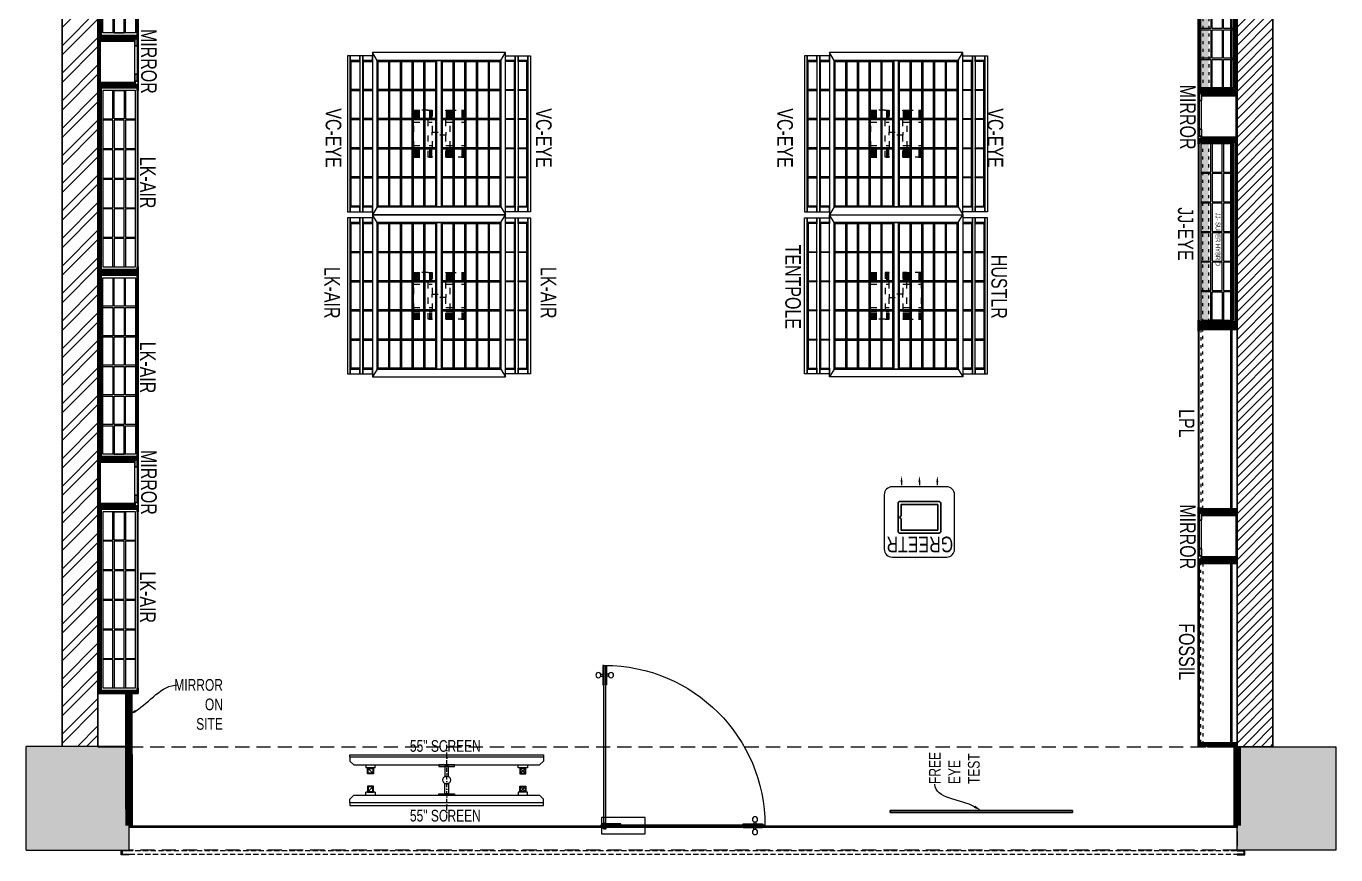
# Model space of a CAD drawing. Header units: feet. Extents: x 2962375 to 2970774, y -5767548 to -5746399.
# Drawn here: x 2962375 to 2970774, y -5767548 to -5762234 of the extents above; entities that cross this region are included whole.
import ezdxf
from ezdxf import colors
from ezdxf.entities.mleader import LeaderData, LeaderLine
from ezdxf.math import Vec2, Vec3

# ---------------------------------------------------------------- set-up
doc = ezdxf.new("R2010")
doc.units = ezdxf.units.FT
doc.header["$LTSCALE"] = 33
doc.header["$MEASUREMENT"] = 0
for name, pattern in [('a_p6_plan_L18$0$HIDDEN', [0.375, 0.25, -0.125]), ('ACAD_ISO03W100', [30, 12, -18]), ('DASHDOT2', [0.5, 0.25, -0.125, 0, -0.125]), ('HIDDENX2', [0.75, 0.5, -0.25])]:
    doc.linetypes.add(name, pattern=pattern)
for name, color, linetype, lineweight in [('A-COL', 243, 'Continuous', 9), ('A-Glazing', 4, 'Continuous', 20), ('A-shutter', 8, 'Continuous', 18), ('beam', 90, 'Continuous', 9), ('column hatch', 5, 'Continuous', 0), ('Glazing', 141, 'Continuous', 15), ('LENS-DIM', 252, 'Continuous', 5), ('LENS-PARTITION', 21, 'Continuous', 25), ('LENS-TEXT', 31, 'Continuous', 5), ('LENS_TEXT', 31, 'Continuous', 5), ('LK-EQPMT', 3, 'Continuous', 18), ('LK-FF&E FLOOR', 1, 'Continuous', 9), ('LK-FF&E WALL', 1, 'Continuous', 9), ('LK-IT', 3, 'Continuous', 18), ('LK-MIRROR', 133, 'Continuous', 13), ('LN-ELEVATION-1', 81, 'Continuous', 25), ('LN-ELEVATION-2', 103, 'Continuous', 20), ('LN-ELEVATION-3', 125, 'Continuous', 18), ('LN-ELEVATION-4', 145, 'Continuous', 13), ('LN-ELEVATION-5', 167, 'Continuous', 5), ('LN-HATCH', 251, 'Continuous', 0), ('PLANO-TXT', 252, 'Continuous', 5), ('rolling shutter', 1, 'Continuous', 5)]:
    doc.layers.add(name, color=color, linetype=linetype, lineweight=lineweight)
doc.layers.add('A-WALL', color=1, linetype='Continuous')
doc.styles.add('LK TXT', font='GILC____.TTF', dxfattribs={"height": 100})
doc.styles.get("Standard").update_dxf_attribs({"font": 'GILC____.TTF'})
pattern_1 = [(45, (7858054.0837, 3504049.203), (-4.4901280605, 4.4901280605), [])]

# ---------------------------------------------------------------- blocks, each defined once
blk = doc.blocks.new('MIRROR')
at = {"layer": 'LN-HATCH', "ltscale": 0.5}
h = blk.add_hatch(dxfattribs=at)
h.set_pattern_fill('ANSI31', color=256, scale=2)
h.set_pattern_definition([(45, (4060433.7416, 1708720.787), (-4.4901280605, 4.4901280605), [])])
h.paths.add_polyline_path([(212.9, 101.3), (230.9, 101.3), (230.9, -127.7), (212.9, -127.7)])
h.paths.add_polyline_path([(230.9, 95.3), (494.9, 95.3), (494.9, 101.3), (230.9, 101.3)])
h.paths.add_polyline_path([(512.9, 101.3), (494.9, 101.3), (494.9, -127.7), (512.9, -127.7)])
at = {"layer": 'Defpoints'}
blk.add_lwpolyline([(512.9, 101.3), (212.9, 101.3), (212.9, -148.7), (512.9, -148.7)], close=True, dxfattribs=at)
at = {"layer": 'LN-ELEVATION-1'}
for points in [[(212.9, 101.3), (230.9, 101.3), (230.9, -127.7), (212.9, -127.7)], [(230.9, 95.3), (494.9, 95.3), (494.9, 101.3), (230.9, 101.3)], [(512.9, 101.3), (494.9, 101.3), (494.9, -127.7), (512.9, -127.7)], [(259.9, -141.7), (259.9, -127.7), (214.9, -127.7), (214.9, -148.7), (223.9, -148.7), (223.9, -147.2), (216.4, -147.2), (216.4, -141.7)], [(442.9, -141.7), (442.9, -127.7), (487.9, -127.7), (487.9, -148.7), (478.9, -148.7), (478.9, -147.2), (486.4, -147.2), (486.4, -141.7)], [(504.9, -148.7), (504.9, -147.2), (509.4, -147.2), (509.4, -129.2), (487.9, -129.2), (487.9, -127.7), (510.9, -127.7), (510.9, -148.7)]]:
    blk.add_lwpolyline(points, close=True, dxfattribs=at)
at = {"layer": 'LN-ELEVATION-2', "color": 4, "lineweight": 0}
blk.add_lwpolyline([(216.4, -141.7), (486.4, -141.7), (486.4, -147.2), (216.4, -147.2)], close=True, dxfattribs=at)
at = {"layer": 'LN-ELEVATION-2'}
blk.add_lwpolyline([(259.9, -141.7), (442.9, -141.7), (442.9, -127.7), (259.9, -127.7)], close=True, dxfattribs=at)
at = {"layer": 'LN-ELEVATION-4', "ltscale": 0.5}
blk.add_line((478.9, -148.7), (223.9, -148.7), dxfattribs=at)
blk = doc.blocks.new('VC HD 1200')
at = {"layer": 'LN-HATCH', "ltscale": 0.5}
h = blk.add_hatch(dxfattribs=at)
h.set_pattern_fill('ANSI31', color=256, scale=2)
h.set_pattern_definition([(45, (3760859.753, 1795248.936), (-4.490128061, 4.490128061), [])])
h.paths.add_polyline_path([(-1200, 250), (-1200, 60), (-1194, 60), (-1194, 50), (-1200, 50), (-1200, 6), (-1182, 6), (-1182, 250)])
h = blk.add_hatch(dxfattribs=at)
h.set_pattern_fill('ANSI31', color=256, scale=2)
h.set_pattern_definition(pattern_1)
h.paths.add_polyline_path([(0, 250), (0, 60), (-6, 60), (-6, 50), (0, 50), (0, 6), (-18, 6), (-18, 250)])
h = blk.add_hatch(dxfattribs=at)
h.set_pattern_fill('ANSI31', color=256, scale=2)
h.set_pattern_definition([(45, (7858047.0837, 3504049.203), (-4.4901280605, 4.4901280605), [])])
h.paths.add_polyline_path([(-1165, 6), (-1165, 0), (-1200, 0), (-1200, 6)])
h = blk.add_hatch(dxfattribs=at)
h.set_pattern_fill('ANSI31', color=256, scale=2)
h.set_pattern_definition(pattern_1)
h.paths.add_polyline_path([(-28, 6), (-28, 0), (0, 0), (0, 6)])
at = {"layer": 'LN-ELEVATION-1', "ltscale": 0.5}
for points in [[(-1200, 250), (-1200, 60), (-1194, 60), (-1194, 50), (-1200, 50), (-1200, 6), (-1182, 6), (-1182, 250)], [(-18, 238), (-1182, 238), (-1182, 244), (-18, 244)], [(0, 250), (0, 60), (-6, 60), (-6, 50), (0, 50), (0, 6), (-18, 6), (-18, 250)], [(-1165, 6), (-1165, 0), (-1200, 0), (-1200, 6)], [(-35, 6), (-35, 0), (0, 0), (0, 6)]]:
    blk.add_lwpolyline(points, close=True, dxfattribs=at)
at = {"layer": 'LN-ELEVATION-3', "ltscale": 0.5}
for p, q in [((-1182, 250), (-18, 250)), ((-1165, 6), (-35, 6)), ((-35, 0), (-1165, 0))]:
    blk.add_line(p, q, dxfattribs=at)
for points in [[(-1165, 226), (-35, 226), (-35, 18), (-1165, 18)], [(-1165, 226), (-983.3, 226), (-983.3, 162), (-1165, 162)], [(-975.3, 226), (-793.7, 226), (-793.7, 162), (-975.3, 162)], [(-785.7, 226), (-604, 226), (-604, 162), (-785.7, 162)], [(-596, 226), (-414.3, 226), (-414.3, 162), (-596, 162)], [(-406.3, 226), (-224.7, 226), (-224.7, 162), (-406.3, 162)], [(-216.7, 226), (-35, 226), (-35, 162), (-216.7, 162)], [(-1165, 90), (-983.3, 90), (-983.3, 154), (-1165, 154)], [(-975.3, 154), (-793.7, 154), (-793.7, 90), (-975.3, 90)], [(-785.7, 154), (-604, 154), (-604, 90), (-785.7, 90)], [(-596, 154), (-414.3, 154), (-414.3, 90), (-596, 90)], [(-406.3, 154), (-224.7, 154), (-224.7, 90), (-406.3, 90)], [(-216.7, 154), (-35, 154), (-35, 90), (-216.7, 90)], [(-1165, 82), (-983.3, 82), (-983.3, 18), (-1165, 18)], [(-975.3, 82), (-793.7, 82), (-793.7, 18), (-975.3, 18)], [(-785.7, 82), (-604, 82), (-604, 18), (-785.7, 18)], [(-596, 82), (-414.3, 82), (-414.3, 18), (-596, 18)], [(-406.3, 82), (-224.7, 82), (-224.7, 18), (-406.3, 18)], [(-216.7, 82), (-35, 82), (-35, 18), (-216.7, 18)]]:
    blk.add_lwpolyline(points, close=True, dxfattribs=at)
blk = doc.blocks.new('*U48')
at = {"layer": 'A-shutter', "color": 5, "ltscale": 10}
for points in [[(41038450.5, -1561539.2), (41038450.5, -1561544.2), (41038405.5, -1561544.2), (41038405.5, -1561564.2), (41038450.5, -1561564.2), (41038450.5, -1561569.2), (41038400.5, -1561569.2), (41038400.5, -1561539.2)], [(41045556.5, -1561539.2), (41045556.5, -1561544.2), (41045601.5, -1561544.2), (41045601.5, -1561564.2), (41045556.5, -1561564.2), (41045556.5, -1561569.2), (41045606.5, -1561569.2), (41045606.5, -1561539.2)]]:
    blk.add_lwpolyline(points, close=True, dxfattribs=at)
at = {"layer": 'A-shutter', "color": 5, "linetype": 'HIDDENX2', "ltscale": 2}
blk.add_lwpolyline([(41038405.5, -1561544.2), (41038405.5, -1561564.2), (41045601.5, -1561564.2), (41045601.5, -1561544.2)], close=True, dxfattribs=at)
blk = doc.blocks.new('A$C85344c99')
at = {"layer": 'column hatch'}
h = blk.add_hatch(color=8, dxfattribs=at)
h.dxf.hatch_style = 1
h.paths.add_polyline_path([(-3036.2, -20205.8), (-2376.2, -20205.8), (-2376.2, -19540.8), (-2806.2, -19540.8), (-3036.2, -19540.8)])
h.paths.add_polyline_path([(-3036.2, -13800.8), (-2382.2, -13800.8), (-2382.2, -13140.8), (-3036.2, -13140.8)])
h.paths.add_polyline_path([(-3036.2, -7407.8), (-2380.2, -7407.8), (-2380.2, -6752.8), (-3036.2, -6752.8)])
h.paths.add_polyline_path([(-3036.2, 205.2), (-2396.2, 205.2), (-2396.2, 913.2), (-3036.2, 913.2)])
h.paths.add_polyline_path([(4730.8, 225.2), (4959.8, 225.2), (5362.8, 225.2), (5362.8, 913.2), (4730.8, 913.2)])
h.paths.add_polyline_path([(4729.8, -7424.8), (4959.8, -7424.8), (5361.8, -7424.8), (5361.8, -6774.8), (4729.8, -6774.8)])
h.paths.add_polyline_path([(4729.8, -13815.8), (4959.8, -13815.8), (5362.8, -13815.8), (5362.8, -13131.8), (4729.8, -13131.8)])
h.paths.add_polyline_path([(4729.8, -20205.8), (4773.8, -20205.8), (5362.8, -20205.8), (5362.8, -19542.8), (4729.8, -19542.8)])
at = {"layer": 'LN-HATCH'}
h = blk.add_hatch(dxfattribs=at)
h.set_pattern_fill('ANSI32', color=256, scale=333, angle=180)
h.set_pattern_definition([(225, (-5558163.12, 5269426.98), (88.2999593, -88.2999593), []), (225, (-5558221.99, 5269426.98), (88.2999593, -88.2999593), [])])
h.paths.add_polyline_path([(-2806.2, -19540.8), (-2576.2, -19540.8), (-2576.2, -13800.8), (-2806.2, -13800.8)])
h.paths.add_polyline_path([(-2798.2, -13140.8), (-2568.2, -13140.8), (-2568.2, -7407.8), (-2798.2, -7407.8)])
h.paths.add_polyline_path([(-2798.2, -6752.8), (-2568.2, -6752.8), (-2568.2, 205.2), (-2798.2, 205.2)])
h.paths.add_polyline_path([(-2396.2, 683.2), (4730.8, 683.2), (4730.8, 913.2), (-2396.2, 913.2)])
h = blk.add_hatch(dxfattribs=at)
h.set_pattern_fill('ANSI31', color=256, scale=333, angle=180)
h.set_pattern_definition([(225, (-5558163.12, 5269426.98), (29.43331977, -29.43331977), [])])
h.paths.add_polyline_path([(4729.8, -19542.8), (4959.8, -19542.8), (4959.8, -13815.8), (4729.8, -13815.8)])
h.paths.add_polyline_path([(4729.8, -13131.8), (4959.8, -13131.8), (4959.8, -7424.8), (4729.8, -7424.8)])
h.paths.add_polyline_path([(4729.8, -6774.8), (4959.8, -6774.8), (4959.8, 225.2), (4729.8, 225.2)])
at = {"layer": 'A-COL'}
for points in [[(-3036.2, -20205.8), (-2376.2, -20205.8), (-2376.2, -19540.8), (-2806.2, -19540.8)], [(-2806.2, -19540.8), (-3036.2, -19540.8)], [(-3036.2, -20205.8), (-3036.2, -19540.8)], [(5362.8, -20205.8), (4729.8, -20205.8), (4729.8, -19542.8), (5362.8, -19542.8), (5362.8, -20205.8)]]:
    blk.add_lwpolyline(points, dxfattribs=at)
at = {"layer": 'A-Glazing'}
blk.add_lwpolyline([(-2376.2, -20049.3), (4729.8, -20049.3), (4729.8, -20061.3), (-2376.2, -20061.3)], close=True, dxfattribs=at)
at = {"layer": 'A-WALL'}
for points in [[(-2806.2, -19540.8), (-2806.2, -13800.8)], [(-2576.2, -19540.8), (-2576.2, -13800.8)]]:
    blk.add_lwpolyline(points, dxfattribs=at)
blk.add_lwpolyline([(4729.8, -19542.8), (4959.8, -19542.8), (4959.8, -13815.8), (4729.8, -13815.8)], close=True, dxfattribs=at)
at = {"layer": 'beam', "linetype": 'a_p6_plan_L18$0$HIDDEN', "lineweight": 5, "ltscale": 11}
blk.add_lwpolyline([(-2376.2, -19542.8), (4729.8, -19542.8), (4729.8, -20205.8), (-2376.2, -20205.8)], close=True, dxfattribs=at)
at = {"layer": 'rolling shutter', "color": 2}
blk.add_blockref('*U48', (-41040826.7, 1541333.5), dxfattribs=at)
blk = doc.blocks.new('JJ SHD 1200')
at = {"layer": 'LN-ELEVATION-5'}
h = blk.add_hatch(color=177, dxfattribs=at)
h.dxf.hatch_style = 1
h.paths.add_polyline_path([(1182, 68), (32, 68), (32, 18), (1182, 18)])
at = {"layer": 'LN-HATCH', "ltscale": 0.5}
h = blk.add_hatch(dxfattribs=at)
h.set_pattern_fill('ANSI31', color=256, scale=2)
h.set_pattern_definition([(45, (4097602.2716, 1708830.267), (-4.4901280605, 4.4901280605), [])])
h.paths.add_polyline_path([(1207, 250), (1207, 60), (1201, 60), (1201, 50), (1207, 50), (1207, 6), (1182, 6), (1182, 250)])
h.paths.add_polyline_path([(32, 210), (1182, 210), (1182, 216), (32, 216)])
h.paths.add_polyline_path([(1172, 6), (1172, 0), (1207, 0), (1207, 6)])
h.paths.add_polyline_path([(7, 250), (7, 60), (13, 60), (13, 50), (7, 50), (7, 6), (32, 6), (32, 250)])
h.paths.add_polyline_path([(42, 6), (42, 0), (7, 0), (7, 6)])
at = {"layer": 'LN-ELEVATION-1', "ltscale": 0.5}
for points in [[(7, 250), (7, 60), (13, 60), (13, 50), (7, 50), (7, 6), (25, 6), (25, 250)], [(7, 250), (7, 60), (13, 60), (13, 50), (7, 50), (7, 6), (32, 6), (32, 250)], [(25, 238), (1189, 238), (1189, 244), (25, 244)], [(32, 210), (1182, 210), (1182, 216), (32, 216)], [(1207, 250), (1207, 60), (1201, 60), (1201, 50), (1207, 50), (1207, 6), (1182, 6), (1182, 250)], [(1207, 250), (1207, 60), (1201, 60), (1201, 50), (1207, 50), (1207, 6), (1189, 6), (1189, 250)], [(42, 6), (42, 0), (7, 0), (7, 6)], [(42, 6), (42, 0), (7, 0), (7, 6)], [(1172, 6), (1172, 0), (1207, 0), (1207, 6)], [(1172, 6), (1172, 0), (1207, 0), (1207, 6)]]:
    blk.add_lwpolyline(points, close=True, dxfattribs=at)
at = {"layer": 'LN-ELEVATION-3', "ltscale": 0.5}
for p, q in [((1189, 250), (25, 250)), ((1182, 250), (32, 250)), ((1172, 6), (42, 6)), ((1172, 6), (42, 6)), ((42, 0), (1172, 0)), ((42, 0), (1172, 0))]:
    blk.add_line(p, q, dxfattribs=at)
for points in [[(1172, 226), (42, 226), (42, 18), (1172, 18)], [(223.7, 226), (42, 226), (42, 162), (223.7, 162)], [(413.3, 226), (231.7, 226), (231.7, 162), (413.3, 162)], [(603, 226), (421.3, 226), (421.3, 162), (603, 162)], [(792.7, 226), (611, 226), (611, 162), (792.7, 162)], [(982.3, 226), (800.7, 226), (800.7, 162), (982.3, 162)], [(1172, 226), (990.3, 226), (990.3, 162), (1172, 162)], [(223.7, 154), (42, 154), (42, 90), (223.7, 90)], [(413.3, 154), (231.7, 154), (231.7, 90), (413.3, 90)], [(603, 154), (421.3, 154), (421.3, 90), (603, 90)], [(792.7, 154), (611, 154), (611, 90), (792.7, 90)], [(982.3, 154), (800.7, 154), (800.7, 90), (982.3, 90)], [(1172, 90), (990.3, 90), (990.3, 154), (1172, 154)], [(223.7, 82), (42, 82), (42, 18), (223.7, 18)], [(413.3, 82), (231.7, 82), (231.7, 18), (413.3, 18)], [(603, 82), (421.3, 82), (421.3, 18), (603, 18)], [(792.7, 82), (611, 82), (611, 18), (792.7, 18)], [(982.3, 82), (800.7, 82), (800.7, 18), (982.3, 18)], [(1172, 82), (990.3, 82), (990.3, 18), (1172, 18)]]:
    blk.add_lwpolyline(points, close=True, dxfattribs=at)
at = {"layer": 'LN-ELEVATION-4', "linetype": 'ACAD_ISO03W100', "ltscale": 0.05}
for points in [[(1182, 68), (32, 68), (32, 18), (1182, 18)], [(1182, 30), (32, 30), (32, 18), (1182, 18)]]:
    blk.add_lwpolyline(points, close=True, dxfattribs=at)
at = {"layer": 'LK-FF&E WALL', "ltscale": 0.5, "insert": (482.5, 142.3), "char_height": 30, "attachment_point": 1}
blk.add_mtext_dynamic_manual_height_columns('\\pt120;JJ- SUPER HYBRID', width=526.835, gutter_width=500, heights=[0], dxfattribs=at)
blk = doc.blocks.new('JJ SH 1200')
at = {"layer": 'LN-HATCH', "ltscale": 0.5}
h = blk.add_hatch(dxfattribs=at)
h.set_pattern_fill('ANSI31', color=256, scale=2)
h.set_pattern_definition([(45, (4097187.331, 1708800.267), (-4.4901280605, 4.4901280605), [])])
h.paths.add_polyline_path([(792.1, 220), (792.1, 30), (786.1, 30), (786.1, 20), (792.1, 20), (792.1, -24), (767.1, -24), (767.1, 220)])
h.paths.add_polyline_path([(-382.9, 180), (767.1, 180), (767.1, 186), (-382.9, 186)])
h.paths.add_polyline_path([(757.1, -24), (757.1, -30), (792.1, -30), (792.1, -24)])
h.paths.add_polyline_path([(-407.9, 220), (-407.9, 30), (-401.9, 30), (-401.9, 20), (-407.9, 20), (-407.9, -24), (-382.9, -24), (-382.9, 220)])
h.paths.add_polyline_path([(-372.9, -24), (-372.9, -30), (-407.9, -30), (-407.9, -24)])
at = {"layer": 'LN-ELEVATION-1', "ltscale": 0.5}
for points in [[(-407.9, 220), (-407.9, 30), (-401.9, 30), (-401.9, 20), (-407.9, 20), (-407.9, -24), (-382.9, -24), (-382.9, 220)], [(-382.9, 180), (767.1, 180), (767.1, 186), (-382.9, 186)], [(792.1, 220), (792.1, 30), (786.1, 30), (786.1, 20), (792.1, 20), (792.1, -24), (767.1, -24), (767.1, 220)], [(-372.9, -24), (-372.9, -30), (-407.9, -30), (-407.9, -24)], [(757.1, -24), (757.1, -30), (792.1, -30), (792.1, -24)]]:
    blk.add_lwpolyline(points, close=True, dxfattribs=at)
at = {"layer": 'LN-ELEVATION-3', "ltscale": 0.5}
for p, q in [((767.1, 220), (-382.9, 220)), ((757.1, -24), (-372.9, -24)), ((-372.9, -30), (757.1, -30))]:
    blk.add_line(p, q, dxfattribs=at)
at = {"layer": 'LN-ELEVATION-4', "linetype": 'ACAD_ISO03W100', "ltscale": 0.05}
blk.add_lwpolyline([(767.1, 0), (-382.9, 0), (-382.9, -12), (767.1, -12)], close=True, dxfattribs=at)
blk = doc.blocks.new('Entrance Door')
at = {"layer": 'Glazing', "ltscale": 111}
blk.add_hatch(color=256, dxfattribs=at).paths.add_polyline_path([(18, -34.8), (18, -1235), (30, -1235), (30, -34.8)])
at = {"layer": 'Glazing'}
for p, q in [((30, -54.2), (18, -66.2)), ((1117.8, -31.3), (1117.8, -54.3)), ((1117.8, -89.2), (1117.8, -66.3)), ((1132.8, -31.3), (1132.8, -54.3)), ((1132.8, -89.2), (1132.8, -66.3))]:
    blk.add_line(p, q, dxfattribs=at)
at = {"layer": 'Glazing', "ltscale": 44}
for p, q in [((-4.9, -1156.3), (18, -1156.3)), ((-4.9, -1171.3), (18, -1171.3)), ((52.9, -1156.3), (30, -1156.3)), ((52.9, -1171.3), (30, -1171.3))]:
    blk.add_line(p, q, dxfattribs=at)
at = {"layer": 'Glazing'}
for points in [[(320, -120.5), (0, -120.5), (0, 0), (320, 0)], [(0, -54.2), (142.5, -54.2), (142.5, -46.8), (0, -46.8)], [(0, -66.2), (142.5, -66.2), (142.5, -73.7), (0, -73.7)], [(1180.8, -54.3), (1038.3, -54.3), (1038.3, -46.8), (1180.8, -46.8)], [(1180.8, -66.3), (1038.3, -66.3), (1038.3, -73.8), (1180.8, -73.8)]]:
    blk.add_lwpolyline(points, close=True, dxfattribs=at)
at = {"layer": 'Glazing', "ltscale": 222}
blk.add_lwpolyline([(-1.5, -66.2), (1198.8, -66.2), (1198.8, -54.2), (-1.5, -54.2)], close=True, dxfattribs=at)
at = {"layer": 'Glazing', "ltscale": 111}
blk.add_lwpolyline([(18, -34.8), (18, -1235), (30, -1235), (30, -34.8)], close=True, dxfattribs=at)
at = {"layer": 'Glazing', "ltscale": 44}
for points in [[(18, -1092.5), (18, -1235), (10.5, -1235), (10.5, -1092.5)], [(30, -1092.5), (30, -1235), (37.5, -1235), (37.5, -1092.5)]]:
    blk.add_lwpolyline(points, close=True, dxfattribs=at)
at = {"layer": 'Glazing'}
for centre, radius in [((1125.3, -13.9), 19), ((24, -58.7), 19.8), ((1125.3, -106.6), 19)]:
    blk.add_circle(centre, radius, dxfattribs=at)
at = {"layer": 'Glazing', "ltscale": 44}
for centre in [(-22.4, -1163.8), (70.4, -1163.8)]:
    blk.add_circle(centre, 19, dxfattribs=at)
at = {"layer": 'Glazing', "ltscale": 222}
blk.add_arc((24, -60.2), 1174.8, 270, 359.99955, dxfattribs=at)
blk = doc.blocks.new('ffgd')
at = {"layer": 'LN-ELEVATION-4', "linetype": 'ACAD_ISO03W100', "ltscale": 0.1}
blk.add_lwpolyline([(0, 47.3), (0, -41.5), (-20, -41.5), (-20, 47.3)], close=True, dxfattribs=at)
at = {"layer": 'LN-ELEVATION-5', "linetype": 'ACAD_ISO03W100', "ltscale": 0.1}
for p, q in [((-159.9, 165.7), (-159.9, 47.3)), ((-159.7, 165.7), (-159.7, 47.3)), ((-159.4, 165.7), (-159.4, 47.3)), ((-159, 165.7), (-159, 47.3)), ((-158.5, 165.7), (-158.5, 47.3)), ((-157.9, 165.7), (-157.9, 47.3)), ((-157.1, 165.7), (-157.1, 47.3)), ((-156.1, 165.7), (-156.1, 47.3)), ((-154.1, 165.7), (-154.1, 47.3)), ((-151.1, 165.7), (-151.1, 47.3)), ((-146.1, 165.7), (-146.1, 47.3)), ((-141.1, 165.7), (-141.1, 47.3)), ((-135.1, 165.7), (-135.1, 47.3)), ((-128.1, 165.7), (-128.1, 47.3)), ((-120.1, 165.7), (-120.1, 47.3)), ((-111.1, 165.7), (-111.1, 47.3)), ((-102.1, 165.7), (-102.1, 47.3)), ((-85, 165.7), (-85, 47.3)), ((65, 165.7), (65, 47.3)), ((82.1, 165.7), (82.1, 47.3)), ((91.1, 165.7), (91.1, 47.3)), ((100.1, 165.7), (100.1, 47.3)), ((108.1, 165.7), (108.1, 47.3)), ((115.1, 165.7), (115.1, 47.3)), ((121.1, 165.7), (121.1, 47.3)), ((126.1, 165.7), (126.1, 47.3)), ((131.1, 165.7), (131.1, 47.3)), ((134.1, 165.7), (134.1, 47.3)), ((136.1, 165.7), (136.1, 47.3)), ((137.1, 165.7), (137.1, 47.3)), ((137.9, 165.7), (137.9, 47.3)), ((138.5, 165.7), (138.5, 47.3)), ((139, 165.7), (139, 47.3)), ((139.4, 165.7), (139.4, 47.3)), ((139.7, 165.7), (139.7, 47.3)), ((139.9, 165.7), (139.9, 47.3)), ((-159.9, -41.5), (-159.9, -159.9)), ((-159.7, -41.5), (-159.7, -159.9)), ((-159.4, -41.5), (-159.4, -159.9)), ((-159, -41.5), (-159, -159.9)), ((-158.5, -41.5), (-158.5, -159.9)), ((-157.9, -41.5), (-157.9, -159.9)), ((-157.1, -41.5), (-157.1, -159.9)), ((-156.1, -41.5), (-156.1, -159.9)), ((-154.1, -41.5), (-154.1, -159.9)), ((-151.1, -41.5), (-151.1, -159.9)), ((-146.1, -41.5), (-146.1, -159.9)), ((-141.1, -41.5), (-141.1, -159.9)), ((-135.1, -41.5), (-135.1, -159.9)), ((-128.1, -41.5), (-128.1, -159.9)), ((-120.1, -41.5), (-120.1, -159.9)), ((-111.1, -41.5), (-111.1, -159.9)), ((-102.1, -41.5), (-102.1, -159.9)), ((-85, -41.5), (-85, -159.9)), ((65, -41.5), (65, -159.9)), ((82.1, -41.5), (82.1, -159.9)), ((91.1, -41.5), (91.1, -159.9)), ((100.1, -41.5), (100.1, -159.9)), ((108.1, -41.5), (108.1, -159.9)), ((115.1, -41.5), (115.1, -159.9)), ((121.1, -41.5), (121.1, -159.9)), ((126.1, -41.5), (126.1, -159.9)), ((131.1, -41.5), (131.1, -159.9)), ((134.1, -41.5), (134.1, -159.9)), ((136.1, -41.5), (136.1, -159.9)), ((137.1, -41.5), (137.1, -159.9)), ((137.9, -41.5), (137.9, -159.9)), ((138.5, -41.5), (138.5, -159.9)), ((139, -41.5), (139, -159.9)), ((139.4, -41.5), (139.4, -159.9)), ((139.7, -41.5), (139.7, -159.9)), ((139.9, -41.5), (139.9, -159.9))]:
    blk.add_line(p, q, dxfattribs=at)
for points in [[(140, 73), (140, 165.7), (-160, 165.7), (-160, 73)], [(140, -67.1), (140, -159.9), (-160, -159.9), (-160, -67.1)]]:
    blk.add_lwpolyline(points, dxfattribs=at)
for points in [[(140, 73), (140, 47.3), (-160, 47.3), (-160, 73)], [(140, -41.5), (140, -67.1), (-160, -67.1), (-160, -41.5)]]:
    blk.add_lwpolyline(points, close=True, dxfattribs=at)
blk = doc.blocks.new('EURO 1040 x 1175')
at = {"layer": 'LN-ELEVATION-1'}
for points in [[(-470, -327.4), (470, -327.4), (470, 467.6), (-470, 467.6)], [(-470, 85.1), (470, 85.1), (470, 467.6), (-470, 467.6)], [(-283.2, 85.1), (-277.2, 85.1), (-277.2, 467.6), (-283.2, 467.6)], [(-96.4, 85.1), (-90.4, 85.1), (-90.4, 467.6), (-96.4, 467.6)], [(90.4, 85.1), (96.4, 85.1), (96.4, 467.6), (90.4, 467.6)], [(277.2, 85.1), (283.2, 85.1), (283.2, 467.6), (277.2, 467.6)], [(-470, 386.6), (-283.2, 386.6), (-283.2, 392.6), (-470, 392.6)], [(-277.2, 386.6), (-96.4, 386.6), (-96.4, 392.6), (-277.2, 392.6)], [(-90.4, 386.6), (90.4, 386.6), (90.4, 392.6), (-90.4, 392.6)], [(96.4, 386.6), (277.2, 386.6), (277.2, 392.6), (96.4, 392.6)], [(283.2, 386.6), (470, 386.6), (470, 392.6), (283.2, 392.6)], [(-470, 311.2), (-283.2, 311.2), (-283.2, 317.2), (-470, 317.2)], [(-277.2, 311.2), (-96.4, 311.2), (-96.4, 317.2), (-277.2, 317.2)], [(-90.4, 311.2), (90.4, 311.2), (90.4, 317.2), (-90.4, 317.2)], [(96.4, 311.2), (277.2, 311.2), (277.2, 317.2), (96.4, 317.2)], [(283.2, 311.2), (470, 311.2), (470, 317.2), (283.2, 317.2)], [(-470, 235.8), (-283.2, 235.8), (-283.2, 241.8), (-470, 241.8)], [(-277.2, 235.8), (-96.4, 235.8), (-96.4, 241.8), (-277.2, 241.8)], [(-90.4, 235.8), (90.4, 235.8), (90.4, 241.8), (-90.4, 241.8)], [(96.4, 235.8), (277.2, 235.8), (277.2, 241.8), (96.4, 241.8)], [(283.2, 235.8), (470, 235.8), (470, 241.8), (283.2, 241.8)], [(-470, 160.4), (-283.2, 160.4), (-283.2, 166.4), (-470, 166.4)], [(-470, 85.1), (470, 85.1), (470, 55.1), (-470, 55.1)], [(-277.2, 160.4), (-96.4, 160.4), (-96.4, 166.4), (-277.2, 166.4)], [(-90.4, 160.4), (90.4, 160.4), (90.4, 166.4), (-90.4, 166.4)], [(96.4, 160.4), (277.2, 160.4), (277.2, 166.4), (96.4, 166.4)], [(283.2, 160.4), (470, 160.4), (470, 166.4), (283.2, 166.4)], [(-470, 55.1), (470, 55.1), (470, -327.4), (-470, -327.4)], [(-283.2, 55.1), (-277.2, 55.1), (-277.2, -327.4), (-283.2, -327.4)], [(-96.4, 55.1), (-90.4, 55.1), (-90.4, -327.4), (-96.4, -327.4)], [(90.4, 55.1), (96.4, 55.1), (96.4, -327.4), (90.4, -327.4)], [(277.2, 55.1), (283.2, 55.1), (283.2, -327.4), (277.2, -327.4)], [(-470, -20.3), (-283.2, -20.3), (-283.2, -26.3), (-470, -26.3)], [(-277.2, -20.3), (-96.4, -20.3), (-96.4, -26.3), (-277.2, -26.3)], [(-90.4, -20.3), (90.4, -20.3), (90.4, -26.3), (-90.4, -26.3)], [(96.4, -20.3), (277.2, -20.3), (277.2, -26.3), (96.4, -26.3)], [(283.2, -20.3), (470, -20.3), (470, -26.3), (283.2, -26.3)], [(-470, -95.7), (-283.2, -95.7), (-283.2, -101.7), (-470, -101.7)], [(-277.2, -95.7), (-96.4, -95.7), (-96.4, -101.7), (-277.2, -101.7)], [(-90.4, -95.7), (90.4, -95.7), (90.4, -101.7), (-90.4, -101.7)], [(96.4, -95.7), (277.2, -95.7), (277.2, -101.7), (96.4, -101.7)], [(283.2, -95.7), (470, -95.7), (470, -101.7), (283.2, -101.7)], [(-470, -171.1), (-283.2, -171.1), (-283.2, -177.1), (-470, -177.1)], [(-470, -246.4), (-283.2, -246.4), (-283.2, -252.4), (-470, -252.4)], [(-277.2, -171.1), (-96.4, -171.1), (-96.4, -177.1), (-277.2, -177.1)], [(-277.2, -246.4), (-96.4, -246.4), (-96.4, -252.4), (-277.2, -252.4)], [(-90.4, -171.1), (90.4, -171.1), (90.4, -177.1), (-90.4, -177.1)], [(-90.4, -246.4), (90.4, -246.4), (90.4, -252.4), (-90.4, -252.4)], [(96.4, -171.1), (277.2, -171.1), (277.2, -177.1), (96.4, -177.1)], [(96.4, -246.4), (277.2, -246.4), (277.2, -252.4), (96.4, -252.4)], [(283.2, -171.1), (470, -171.1), (470, -177.1), (283.2, -177.1)], [(283.2, -246.4), (470, -246.4), (470, -252.4), (283.2, -252.4)]]:
    blk.add_lwpolyline(points, close=True, dxfattribs=at)
for points in [[(-283.2, 461.6), (-464, 461.6), (-464, 317.2)], [(-96.4, 461.6), (-277.2, 461.6)], [(90.4, 461.6), (-90.4, 461.6)], [(277.2, 461.6), (96.4, 461.6)], [(464, 317.2), (464, 461.6), (283.2, 461.6)], [(-464, 311.2), (-464, 241.8)], [(464, 241.8), (464, 311.2)], [(-464, 235.8), (-464, 166.4)], [(464, 166.4), (464, 235.8)], [(-464, 160.4), (-464, 91.1), (-283.2, 91.1)], [(-277.2, 91.1), (-96.4, 91.1)], [(-90.4, 91.1), (90.4, 91.1)], [(96.4, 91.1), (277.2, 91.1)], [(283.2, 91.1), (464, 91.1), (464, 160.4)], [(-464, -20.3), (-464, 49.1), (-283.2, 49.1)], [(-277.2, 49.1), (-96.4, 49.1)], [(-90.4, 49.1), (90.4, 49.1)], [(96.4, 49.1), (277.2, 49.1)], [(283.2, 49.1), (464, 49.1), (464, -20.3)], [(-464, -95.7), (-464, -26.3)], [(464, -26.3), (464, -95.7)], [(-464, -171.1), (-464, -101.7)], [(464, -101.7), (464, -171.1)], [(-283.2, -321.4), (-464, -321.4), (-464, -177.1)], [(464, -177.1), (464, -321.4), (283.2, -321.4)], [(-96.4, -321.4), (-277.2, -321.4)], [(90.4, -321.4), (-90.4, -321.4)], [(277.2, -321.4), (96.4, -321.4)]]:
    blk.add_lwpolyline(points, dxfattribs=at)
at = {"layer": 'LN-ELEVATION-2'}
blk.add_lwpolyline([(-520, -357.4), (520, -357.4), (520, 497.6), (-520, 497.6)], close=True, dxfattribs=at)
for points in [[(-470, 467.6), (-520, 497.6)], [(470, 467.6), (520, 497.6)], [(-470, -327.4), (-520, -357.4)], [(470, -327.4), (520, -357.4)]]:
    blk.add_lwpolyline(points, dxfattribs=at)
at = {"layer": 'LN-ELEVATION-3'}
for points in [[(-500, 559.6), (500, 559.6), (500, 577.6), (-500, 577.6)], [(-500, 497.6), (-470, 497.6), (-470, 559.6), (-500, 559.6)], [(470, 497.6), (500, 497.6), (500, 559.6), (470, 559.6)], [(-500, -357.4), (-470, -357.4), (-470, -419.4), (-500, -419.4)], [(-500, -419.4), (500, -419.4), (500, -437.4), (-500, -437.4)], [(470, -357.4), (500, -357.4), (500, -419.4), (470, -419.4)]]:
    blk.add_lwpolyline(points, close=True, dxfattribs=at)
at = {"layer": 'LN-ELEVATION-4'}
for points in [[(-500, 639.6), (500, 639.6), (500, 657.6), (-500, 657.6)], [(-500, 577.6), (-470, 577.6), (-470, 639.6), (-500, 639.6)], [(470, 577.6), (500, 577.6), (500, 639.6), (470, 639.6)], [(-470, 497.6), (-464, 497.6), (-464, 559.6), (-470, 559.6)], [(-464, 553.6), (-283.2, 553.6), (-283.2, 559.6), (-464, 559.6)], [(-283.2, 497.6), (-277.2, 497.6), (-277.2, 559.6), (-283.2, 559.6)], [(-277.2, 553.6), (-96.4, 553.6), (-96.4, 559.6), (-277.2, 559.6)], [(-96.4, 497.6), (-90.4, 497.6), (-90.4, 559.6), (-96.4, 559.6)], [(-90.4, 553.6), (90.4, 553.6), (90.4, 559.6), (-90.4, 559.6)], [(90.4, 497.6), (96.4, 497.6), (96.4, 559.6), (90.4, 559.6)], [(96.4, 553.6), (277.2, 553.6), (277.2, 559.6), (96.4, 559.6)], [(277.2, 497.6), (283.2, 497.6), (283.2, 559.6), (277.2, 559.6)], [(283.2, 553.6), (464, 553.6), (464, 559.6), (283.2, 559.6)], [(464, 497.6), (470, 497.6), (470, 559.6), (464, 559.6)], [(-470, -357.4), (-464, -357.4), (-464, -419.4), (-470, -419.4)], [(-464, -413.4), (-283.2, -413.4), (-283.2, -419.4), (-464, -419.4)], [(-283.2, -357.4), (-277.2, -357.4), (-277.2, -419.4), (-283.2, -419.4)], [(-277.2, -413.4), (-96.4, -413.4), (-96.4, -419.4), (-277.2, -419.4)], [(-96.4, -357.4), (-90.4, -357.4), (-90.4, -419.4), (-96.4, -419.4)], [(-90.4, -413.4), (90.4, -413.4), (90.4, -419.4), (-90.4, -419.4)], [(90.4, -357.4), (96.4, -357.4), (96.4, -419.4), (90.4, -419.4)], [(96.4, -413.4), (277.2, -413.4), (277.2, -419.4), (96.4, -419.4)], [(277.2, -357.4), (283.2, -357.4), (283.2, -419.4), (277.2, -419.4)], [(283.2, -413.4), (464, -413.4), (464, -419.4), (283.2, -419.4)], [(464, -357.4), (470, -357.4), (470, -419.4), (464, -419.4)], [(-500, -437.4), (-470, -437.4), (-470, -499.4), (-500, -499.4)], [(-500, -499.4), (500, -499.4), (500, -517.4), (-500, -517.4)], [(470, -437.4), (500, -437.4), (500, -499.4), (470, -499.4)]]:
    blk.add_lwpolyline(points, close=True, dxfattribs=at)
at = {"layer": 'LN-ELEVATION-5'}
for points in [[(-470, 577.6), (-464, 577.6), (-464, 639.6), (-470, 639.6)], [(-464, 633.6), (-283.2, 633.6), (-283.2, 639.6), (-464, 639.6)], [(-283.2, 577.6), (-277.2, 577.6), (-277.2, 639.6), (-283.2, 639.6)], [(-277.2, 633.6), (-96.4, 633.6), (-96.4, 639.6), (-277.2, 639.6)], [(-96.4, 577.6), (-90.4, 577.6), (-90.4, 639.6), (-96.4, 639.6)], [(-90.4, 633.6), (90.4, 633.6), (90.4, 639.6), (-90.4, 639.6)], [(90.4, 577.6), (96.4, 577.6), (96.4, 639.6), (90.4, 639.6)], [(96.4, 633.6), (277.2, 633.6), (277.2, 639.6), (96.4, 639.6)], [(277.2, 577.6), (283.2, 577.6), (283.2, 639.6), (277.2, 639.6)], [(283.2, 633.6), (464, 633.6), (464, 639.6), (283.2, 639.6)], [(464, 577.6), (470, 577.6), (470, 639.6), (464, 639.6)], [(-470, -437.4), (-464, -437.4), (-464, -499.4), (-470, -499.4)], [(-464, -493.4), (-283.2, -493.4), (-283.2, -499.4), (-464, -499.4)], [(-283.2, -437.4), (-277.2, -437.4), (-277.2, -499.4), (-283.2, -499.4)], [(-277.2, -493.4), (-96.4, -493.4), (-96.4, -499.4), (-277.2, -499.4)], [(-96.4, -437.4), (-90.4, -437.4), (-90.4, -499.4), (-96.4, -499.4)], [(-90.4, -493.4), (90.4, -493.4), (90.4, -499.4), (-90.4, -499.4)], [(90.4, -437.4), (96.4, -437.4), (96.4, -499.4), (90.4, -499.4)], [(96.4, -493.4), (277.2, -493.4), (277.2, -499.4), (96.4, -499.4)], [(277.2, -437.4), (283.2, -437.4), (283.2, -499.4), (277.2, -499.4)], [(283.2, -493.4), (464, -493.4), (464, -499.4), (283.2, -499.4)], [(464, -437.4), (470, -437.4), (470, -499.4), (464, -499.4)]]:
    blk.add_lwpolyline(points, close=True, dxfattribs=at)
at = {"layer": 'LENS-DIM'}
blk.add_blockref('ffgd', (10, 67.1), dxfattribs=at)
blk = doc.blocks.new('GREETR 450x450')
at = {"layer": 'LN-ELEVATION-1', "linetype": 'ByBlock', "lineweight": -2}
for p, q in [((481.3, 339.7), (461, 339.7)), ((481.3, 225), (461, 225)), ((481.3, 110.3), (461, 110.3))]:
    blk.add_line(p, q, dxfattribs=at)
at = {"layer": 'LN-ELEVATION-1'}
for points in [[(355.5, 98.3), (355.5, 352.3, 0.414214), (345.5, 362.3), (163.5, 362.3, 0.414214), (153.5, 352.3), (153.5, 98.3, 0.414214), (163.5, 88.3), (345.5, 88.3, 0.414214)], [(264, 342.8), (336.5, 342.8), (336.5, 107.8), (172.5, 107.8), (172.5, 342.8), (245, 342.8, 0.327538), (246.9, 344.2, -0.733799), (262.1, 344.2, 0.327538)]]:
    blk.add_lwpolyline(points, format="xyb", close=True, dxfattribs=at)
at = {"layer": 'LN-ELEVATION-1', "linetype": 'ByBlock', "lineweight": -2}
for points in [[(481.3, 346.4), (481.3, 333.1), (521.3, 339.7)], [(481.3, 231.7), (481.3, 218.3), (521.3, 225)], [(481.3, 116.9), (481.3, 103.6), (521.3, 110.3)]]:
    blk.add_solid(points, dxfattribs=at)
at = {"layer": 'LN-ELEVATION-2'}
blk.add_lwpolyline([(50, 0), (400, 0, 0.414214), (450, 50), (450, 400, 0.414214), (400, 450), (50, 450, 0.414214), (0, 400), (0, 50, 0.414214)], format="xyb", close=True, dxfattribs=at)
at = {"layer": 'LENS-TEXT', "color": 0, "linetype": 'Continuous', "ltscale": 3, "insert": (81.4, 222.4), "char_height": 100, "attachment_point": 5, "rotation": 90, "style": 'LK TXT'}
blk.add_mtext_dynamic_manual_height_columns('GREETR', width=353.056, gutter_width=0.5, heights=[0], dxfattribs=at)
blk = doc.blocks.new('55INCH')
at = {"layer": 'LK-EQPMT', "ltscale": 12}
for p, q in [((2111558.8, 1135690.5), (2111583.2, 1135690.5)), ((2111583.2, 1135690.5), (2111607.7, 1135666)), ((2111607.7, 1134473.9), (2111607.7, 1135666)), ((2111607.7, 1135587.9), (2111627.2, 1135587.9)), ((2111627.2, 1135587.9), (2111627.2, 1135529.3)), ((2111627.2, 1135529.3), (2111607.7, 1135529.3)), ((2111627.2, 1134610.6), (2111607.7, 1134610.6)), ((2111607.7, 1134552), (2111627.2, 1134552)), ((2111627.2, 1134610.6), (2111627.2, 1134552)), ((2111583.2, 1134449.5), (2111607.7, 1134473.9)), ((2111558.8, 1134449.5), (2111583.2, 1134449.5))]:
    blk.add_line(p, q, dxfattribs=at)
at = {"layer": 'LK-EQPMT'}
for p, q in [((2111661.6, 1135543.3), (2111631, 1135573.9)), ((2111661.6, 1135573.9), (2111631, 1135543.3)), ((2111661.6, 1134597.1), (2111631, 1134566.5))]:
    blk.add_line(p, q, dxfattribs=at)
at = {"layer": 'LK-EQPMT', "ltscale": 12}
blk.add_lwpolyline([(2111542.6, 1135690.5), (2111558.8, 1135690.5), (2111558.8, 1134449.5), (2111542.6, 1134449.5)], close=True, dxfattribs=at)
at = {"layer": 'LK-EQPMT'}
for points in [[(2111627.2, 1135577.7), (2111627.2, 1135539.5), (2111665.4, 1135539.5), (2111665.4, 1135577.7)], [(2111631, 1135573.9), (2111631, 1135543.3), (2111661.6, 1135543.3), (2111661.6, 1135573.9)], [(2111627.2, 1134562.7), (2111627.2, 1134600.9), (2111665.4, 1134600.9), (2111665.4, 1134562.7)], [(2111631, 1134566.5), (2111631, 1134597.1), (2111661.6, 1134597.1), (2111661.6, 1134566.5)]]:
    blk.add_lwpolyline(points, close=True, dxfattribs=at)

msp = doc.modelspace()

# ---------------------------------------------------------------- linework, layer by layer
msp.add_lwpolyline([(2969084.2, -5767263.9), (2967916.2, -5767263.9), (2967916.2, -5767275.9), (2969084.2, -5767275.9)], close=True)
at = {"layer": 'LENS-PARTITION'}
msp.add_lwpolyline([(2963034.6, -5766854.5), (2962834.6, -5766854.5), (2962834.6, -5766512.5), (2963034.6, -5766512.5)], close=True, dxfattribs=at)
at = {"layer": 'LK-IT', "color": 1, "linetype": 'DASHDOT2', "ltscale": 3}
msp.add_line((2965071.4, -5767312.8), (2965071.4, -5766823.8), dxfattribs=at)
at = {"layer": 'LK-IT'}
for points in [[(2965121.4, -5766970.9), (2965021.4, -5766970.9), (2965021.4, -5766980.9), (2965121.4, -5766980.9)], [(2965121.4, -5767165.7), (2965021.4, -5767165.7), (2965021.4, -5767155.7), (2965121.4, -5767155.7)]]:
    msp.add_lwpolyline(points, close=True, dxfattribs=at)
for points in [[(2965083.9, -5767046.7), (2965083.9, -5766980.9), (2965058.9, -5766980.9), (2965058.9, -5767046.7, -0.267949), (2965083.9, -5767046.7, 1)], [(2965083.9, -5767090), (2965083.9, -5767155.7), (2965058.9, -5767155.7), (2965058.9, -5767090, 0.267949), (2965083.9, -5767090, -1)]]:
    msp.add_lwpolyline(points, format="xyb", dxfattribs=at)
at = {"layer": 'LK-IT', "color": 1}
msp.add_circle((2965071.4, -5767068.3), 25, dxfattribs=at)
at = {"layer": 'LK-MIRROR', "linetype": 'ACAD_ISO03W100', "ltscale": 0.05, "const_width": 50}
for points in [[(2963032.6, -5766512.5), (2963034.6, -5767361)], [(2970140.6, -5766854.5), (2970140.6, -5767361)]]:
    msp.add_lwpolyline(points, dxfattribs=at)

# ---------------------------------------------------------------- block references
at = {"layer": 'A-Glazing', "xscale": -0.8748404702499005, "yscale": 0.8748404702499005, "zscale": 0.8748404702499005, "rotation": 179.9999889093191}
msp.add_blockref('Entrance Door', (2966063.9, -5767413.7), dxfattribs=at)
at = {"layer": 'LENS-DIM', "color": 2}
msp.add_blockref('A$C85344c99', (2965410.8, -5747311.8), dxfattribs=at)
at = {"layer": 'LK-FF&E FLOOR'}
for name, p, rotation in [('EURO 1040 x 1175', (2965092.2, -5762923.6), 90), ('EURO 1040 x 1175', (2968023.2, -5762923.6), 90), ('EURO 1040 x 1175', (2965092.2, -5763963.6), 90), ('GREETR 450x450', (2968328.1, -5765638.1), 89.99999999999999)]:
    msp.add_blockref(name, p, dxfattribs=dict(at, rotation=rotation))
at = {"layer": 'LK-FF&E FLOOR', "xscale": -1, "rotation": 90}
msp.add_blockref('EURO 1040 x 1175', (2968023.2, -5763963.6), dxfattribs=at)
at = {"layer": 'LK-FF&E WALL'}
for name, p, rotation in [('VC HD 1200', (2963092.6, -5761112.5), 90.00000000000003), ('MIRROR', (2970039.3, -5762450.6), 270), ('JJ SHD 1200', (2969890.6, -5762947.5), 270), ('VC HD 1200', (2963092.6, -5763812.5), 90.00000000000003), ('JJ SH 1200', (2969920.6, -5764562.5), 270), ('MIRROR', (2970039.3, -5765141.6), 270)]:
    msp.add_blockref(name, p, dxfattribs=dict(at, rotation=rotation))
at = {"layer": 'LK-FF&E WALL', "xscale": -1}
for name, p, rotation in [('JJ SHD 1200', (2969890.6, -5762670.5), 270), ('MIRROR', (2962943.9, -5762099.6), 90), ('VC HD 1200', (2963092.6, -5763812.5), 90), ('MIRROR', (2962943.9, -5764799.6), 90), ('VC HD 1200', (2963092.6, -5766512.5), 90), ('JJ SH 1200', (2969920.6, -5766446.6), 270)]:
    msp.add_blockref(name, p, dxfattribs=dict(at, rotation=rotation))
at = {"layer": 'LK-IT', "rotation": 270}
msp.add_blockref('55INCH', (1830001.4, -3655363.2), dxfattribs=at)
at = {"layer": 'LK-IT', "xscale": -1, "rotation": 270}
msp.add_blockref('55INCH', (1830001.4, -7878773.4), dxfattribs=at)

# ---------------------------------------------------------------- texts
at = {"layer": 'LENS-TEXT', "color": 0, "linetype": 'Continuous', "ltscale": 3, "char_height": 75, "width": 783.964, "attachment_point": 5, "style": 'LK TXT'}
for insert in [(2965062.9, -5766850.1), (2965062.9, -5767297.1)]:
    msp.add_mtext('\\pt225;55" SCREEN', dxfattribs=dict(at, insert=insert))
at = {"layer": 'LENS_TEXT', "linetype": 'Continuous', "ltscale": 3, "char_height": 100, "width": 324.474, "attachment_point": 5, "rotation": 270, "style": 'LK TXT'}
for insert in [(2963161.1, -5762459.5), (2969824.3, -5762817.2), (2963161.1, -5765159.5), (2969824.3, -5765508.2)]:
    msp.add_mtext('{\\C7;MIRROR}', dxfattribs=dict(at, insert=insert))
at = {"layer": 'PLANO-TXT', "linetype": 'Continuous', "ltscale": 3, "char_height": 100, "width": 443.309, "attachment_point": 5, "rotation": 270, "style": 'LK TXT'}
for s, insert in [('VC-EYE', (2964344.6, -5762951.7)), ('VC-EYE', (2965693.6, -5762951.7)), ('VC-EYE', (2967240.8, -5762951.7)), ('VC-EYE', (2968589.9, -5762951.7)), ('LK-AIR', (2963154.1, -5763237.2)), ('JJ-EYE', (2969810, -5763566.3)), ('TENTPOLE', (2967292.3, -5763905.3)), ('HUSTLR', (2968613.9, -5763905.3)), ('LK-AIR', (2964336.8, -5763943.4)), ('LK-AIR', (2965724.2, -5763943.4)), ('LK-AIR', (2963154.1, -5764422.7)), ('LPL', (2969817.3, -5764780.8)), ('LK-AIR', (2963154.1, -5765896.1)), ('FOSSIL', (2969817.3, -5766244.8))]:
    msp.add_mtext(s, dxfattribs=dict(at, insert=insert))

# ---------------------------------------------------------------- leaders
at = {"layer": 'LENS-TEXT', "color": 0, "linetype": 'Continuous', "ltscale": 3}
ml = msp.add_multileader_mtext('Standard', dxfattribs=at)
ml.set_content('\\pxqr,t3;{\\C0;MIRROR ON SITE}', color=1)
ml.set_leader_properties(color=256, linetype='ByLayer', lineweight=-1)
ml.build(insert=Vec2(0, 0))
ml.multileader.update_dxf_attribs({"leader_type": 2, "dogleg_length": 0.36, "arrow_head_size": 50})
ctx = ml.context
ctx.base_point, ctx.char_height, ctx.arrow_head_size, ctx.landing_gap_size, ctx.plane_origin, ctx.plane_x_axis, ctx.plane_y_axis = Vec3(2963346.6, -5766458.5), 75, 50, 0.09, Vec3(2969189.9, -5767954.6), Vec3(0.999999, -0.001097), Vec3(0.001097, 0.999999)
notes = []
notes.append((ctx, [(1, (1, 1, 0), (2963346.3, -5766458.4), (0.999999, -0.001097), 0.36, [(1, [(2963034.6, -5766650.7)], 0, [])])]))
ctx.mtext.insert, ctx.mtext.text_direction, ctx.mtext.rotation, ctx.mtext.width, ctx.mtext.flow_direction = Vec3(2963346.7, -5766420.5), Vec3(0.999999, -0.001097), 6.282088, 289.544, 5
at = {"layer": 'LENS_TEXT', "color": 1, "linetype": 'Continuous', "ltscale": 3}
ml = msp.add_multileader_mtext('Standard', dxfattribs=at)
ml.set_content('{\\C256;FREE EYE TEST}', color=1)
ml.set_leader_properties(color=256, linetype='ByLayer', lineweight=-1)
ml.build(insert=Vec2(0, 0))
ml.multileader.update_dxf_attribs({"leader_type": 2, "dogleg_length": 0.36, "arrow_head_size": 50})
ctx = ml.context
ctx.base_point, ctx.char_height, ctx.arrow_head_size, ctx.landing_gap_size, ctx.plane_origin, ctx.plane_x_axis, ctx.plane_y_axis = Vec3(2968202.5, -5767093.7), 75, 50, 0.09, Vec3(2966840, -5768371.5), Vec3(0, 1), Vec3(-1, 0)
notes.append((ctx, [(0, (1, 1, 0), (2968202.5, -5767094.1), (0, 1), 0.36, [(1, [(2968500.2, -5767263.9)], 0, [])])]))
ctx.mtext.insert, ctx.mtext.text_direction, ctx.mtext.rotation, ctx.mtext.width, ctx.mtext.flow_direction = Vec3(2968164.5, -5767093.7), Vec3(0, 1), 1.570796, 354.238, 5
for ctx, leaders in notes:
    for number, flags, end, landing, length, lines in leaders:
        leader = LeaderData()
        leader.index, (leader.has_last_leader_line, leader.has_dogleg_vector, leader.attachment_direction) = number, flags
        leader.last_leader_point, leader.dogleg_vector, leader.dogleg_length = Vec3(end), Vec3(landing), length
        for number, points, colour, breaks in lines:
            line = LeaderLine()
            line.index, line.vertices, line.color, line.breaks = number, Vec3.list(points), colors.encode_raw_color(colour), breaks
            leader.lines.append(line)
        ctx.leaders.append(leader)

doc.saveas('drawing.dxf')
